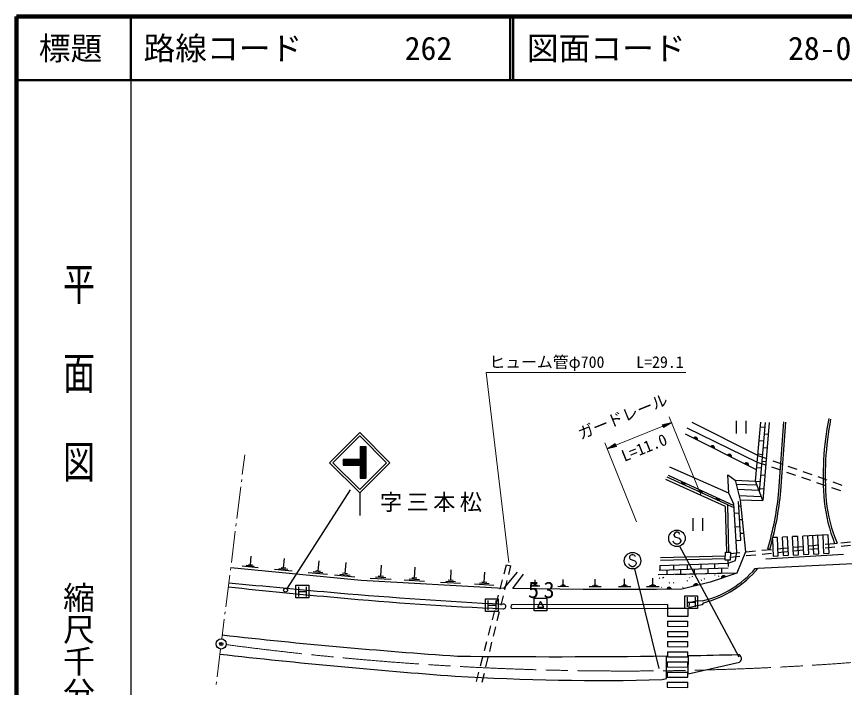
# Model space of a CAD drawing. Units: millimetres, scale not verified. Extents: x 40000 to 680000, y 20000 to 380000.
# Drawn here: x 40000 to 170410, y 274352 to 380000 of the extents above; entities that cross this region are included whole.
import ezdxf
from ezdxf.enums import TextEntityAlignment as Align

# ---------------------------------------------------------------- set-up
doc = ezdxf.new("R2010")
doc.units = ezdxf.units.MM
doc.header["$LTSCALE"] = 1000
doc.header["$PDMODE"] = 32
doc.header["$PDSIZE"] = 500
doc.linetypes.add('CHAIN', pattern=[18.5, 12, -1.5, 3.5, -1.5])
for name, color, linetype, lineweight in [('M-BGD', 7, 'Continuous', 25), ('M-BGD-HTXT', 7, 'Continuous', 13), ('M-BMK', 2, 'CHAIN', 13), ('M-BMK-SRVR', 3, 'Continuous', 25), ('M-STR-HTXT', 7, 'Continuous', 13), ('M-STR-STRC', 7, 'Continuous', 25), ('M-STR-STRD', 7, 'Continuous', 25), ('M-TTL', 2, 'Continuous', 140), ('M-TTL-BAND', 7, 'Continuous', 25), ('M-TTL-LINE', 7, 'Continuous', 50)]:
    doc.layers.add(name, color=color, linetype=linetype, lineweight=lineweight)
doc.layers.add('M-OTRS', color=6, linetype='Continuous')
doc.layers.add('M-TTL-TXT', color=7, linetype='Continuous')
doc.styles.add('@ＭＳ ゴシック', font='')
doc.styles.add('ＭＳ ゴシック', font='')
doc.styles.get('@ＭＳ ゴシック').set_extended_font_data('@MS Gothic')
doc.styles.get('ＭＳ ゴシック').set_extended_font_data('MS Gothic')

msp = doc.modelspace()

# ---------------------------------------------------------------- hatches: boundary and pattern name
at = {"layer": 'M-STR-STRC'}
h = msp.add_hatch(dxfattribs=at)
h.set_pattern_fill('USER', color=256, style=0, pattern_type=2)
h.set_pattern_definition([(45, (609711, 433469), (-70.7128, 70.7128), []), (135, (609711, 433469), (-70.71634, -70.71634), [])])
h.paths.add_polyline_path([(91445, 309345), (91445, 310245), (94137, 310245), (94137, 312277), (95037, 312277), (95037, 307312), (94137, 307312), (94137, 309345)])

# ---------------------------------------------------------------- linework, layer by layer
at = {"layer": 'M-BGD'}
for p, q in [((156767, 310902), (146402, 316056)), ((153355, 316348), (153355, 314348)), ((154855, 316348), (154855, 314348)), ((157021, 305180), (157972, 316092)), ((145582, 315258), (156675, 309846)), ((157160, 315402), (157907, 315337)), ((156568, 308616), (145360, 314260)), ((156973, 313260), (157720, 313195)), ((157813, 314266), (158416, 314214)), ((157627, 312124), (158235, 312071)), ((156767, 310902), (158197, 310394)), ((156786, 311118), (157533, 311053)), ((156675, 309846), (157961, 309405)), ((157440, 309982), (158053, 309929)), ((158907, 309081), (160326, 308594)), ((159139, 310058), (160552, 309556)), ((161495, 309221), (162908, 308718)), ((142629, 307794), (152986, 303006)), ((152219, 304959), (142908, 309032)), ((156599, 308977), (157346, 308911)), ((157253, 307841), (157871, 307787)), ((161272, 308270), (162691, 307784)), ((163850, 308383), (165263, 307880)), ((156413, 306835), (157160, 306770)), ((163637, 307459), (165056, 306973)), ((166002, 306649), (167421, 306162)), ((166206, 307545), (167619, 307042)), ((168561, 306707), (169974, 306205)), ((153361, 306374), (156633, 306235)), ((153563, 305577), (156927, 305435)), ((157066, 305699), (157689, 305644)), ((168367, 305838), (169786, 305351)), ((153817, 304572), (157299, 304425)), ((153983, 303920), (157540, 303769)), ((152049, 303099), (153005, 302706)), ((154091, 297560), (153697, 303634)), ((153743, 302924), (154097, 302947)), ((153064, 301803), (153812, 301851)), ((146537, 301031), (146537, 299031)), ((148037, 301031), (148037, 299031)), ((153882, 300779), (154316, 300807)), ((153203, 299657), (153952, 299706)), ((154021, 298633), (154534, 298667)), ((153343, 297512), (154091, 297561)), ((159066, 297652), (159195, 295041)), ((159851, 297986), (159142, 297951)), ((159994, 295080), (159851, 297986)), ((161449, 298065), (160650, 298025)), ((160793, 295120), (160650, 298025)), ((161592, 295159), (161449, 298065)), ((163047, 298143), (162248, 298104)), ((162391, 295198), (162248, 298104)), ((163190, 295237), (163047, 298143)), ((167841, 298379), (163846, 298182)), ((163989, 295277), (163846, 298182)), ((164788, 295316), (164645, 298222)), ((165587, 295355), (165444, 298261)), ((166386, 295395), (166243, 298300)), ((167185, 295434), (167042, 298339)), ((167984, 295473), (167841, 298379)), ((157403, 295945), (158896, 296088)), ((159891, 296183), (161384, 296327)), ((162380, 296422), (163873, 296565)), ((164868, 296661), (166361, 296804)), ((166387, 296200), (164894, 296051)), ((167357, 296900), (168850, 297043)), ((168874, 296449), (167382, 296300)), ((169845, 297138), (171339, 297281)), ((171362, 296698), (169869, 296549)), ((76832, 293649), (76964, 295008)), ((151654, 295042), (141458, 294767)), ((153949, 294955), (152437, 294804)), ((152454, 295470), (153919, 295611)), ((154914, 295706), (156407, 295849)), ((156436, 295204), (154944, 295055)), ((158924, 295453), (157432, 295304)), ((158045, 294617), (170238, 295349)), ((159195, 295041), (159994, 295080)), ((161412, 295702), (159919, 295553)), ((160793, 295120), (161592, 295159)), ((162391, 295198), (163190, 295237)), ((163899, 295951), (162407, 295802)), ((163989, 295277), (164788, 295316)), ((165587, 295355), (166386, 295395)), ((167185, 295434), (167984, 295473)), ((78073, 293184), (75524, 293433)), ((77452, 293416), (76178, 293541)), ((77150, 293617), (76513, 293680)), ((82050, 293170), (82195, 294656)), ((87496, 292671), (87654, 294288)), ((91740, 292282), (91908, 294002)), ((97368, 291867), (97467, 293627)), ((116813, 292260), (117170, 293651)), ((117170, 293651), (117850, 293485)), ((117521, 292153), (117850, 293485)), ((141327, 293549), (141352, 292799)), ((151643, 294601), (141447, 294326)), ((143475, 293623), (143501, 292873)), ((145624, 293696), (145650, 292947)), ((147773, 293770), (147799, 293020)), ((149922, 293844), (149947, 293094)), ((152070, 293917), (152074, 294407)), ((152070, 293917), (152088, 293416)), ((171804, 293840), (156778, 293102)), ((83406, 292663), (80621, 292935)), ((82728, 292917), (81335, 293053)), ((82398, 293136), (81701, 293204)), ((88972, 292119), (85940, 292415)), ((88234, 292395), (86718, 292543)), ((87875, 292634), (87117, 292708)), ((92525, 291989), (90913, 292146)), ((92143, 292243), (91337, 292322)), ((102675, 291557), (102771, 293270)), ((108387, 291223), (108480, 292886)), ((113684, 290913), (113775, 292529)), ((141206, 292794), (152081, 293167)), ((142427, 292836), (142452, 292102)), ((143787, 292132), (152061, 292416)), ((144576, 292910), (144601, 292160)), ((145676, 292197), (145676, 292175)), ((146724, 292984), (146750, 292234)), ((147824, 292271), (147826, 292224)), ((148873, 293057), (148899, 292308)), ((149774, 292266), (149776, 292269)), ((149973, 292345), (149976, 292273)), ((149982, 292058), (150053, 292129)), ((151022, 293131), (151047, 292381)), ((93310, 291695), (90086, 292010)), ((98994, 291334), (95693, 291520)), ((98181, 291601), (96530, 291693)), ((97780, 291844), (96955, 291890)), ((104257, 291038), (101044, 291219)), ((103466, 291297), (101859, 291388)), ((103076, 291534), (102273, 291579)), ((109923, 290719), (106804, 290895)), ((109155, 290971), (107595, 291059)), ((108777, 291201), (107997, 291245)), ((114063, 290891), (113305, 290934)), ((116191, 289839), (116564, 291292)), ((116922, 289726), (117282, 291182)), ((121661, 290490), (121674, 291306)), ((126101, 290446), (126115, 291355)), ((131141, 290425), (131139, 291421)), ((135776, 290444), (135774, 291481)), ((140215, 290462), (140213, 291539)), ((141235, 291530), (141306, 291601)), ((141737, 291558), (141808, 291629)), ((141868, 291629), (141938, 291700)), ((142809, 290813), (142880, 290884)), ((143508, 290822), (143578, 290893)), ((145659, 291127), (145729, 291198)), ((145980, 291608), (146051, 291679)), ((146438, 291819), (146509, 291890)), ((147852, 291231), (147922, 291302)), ((148326, 291435), (148397, 291506)), ((150591, 291882), (150661, 291953)), ((115177, 290423), (112146, 290594)), ((114431, 290668), (112915, 290753)), ((122423, 290275), (120893, 290298)), ((122042, 290382), (121277, 290394)), ((121853, 290487), (121470, 290493)), ((126950, 290206), (125246, 290232)), ((126525, 290326), (125673, 290339)), ((126314, 290443), (125888, 290450)), ((132075, 290178), (130208, 290174)), ((131608, 290301), (130674, 290299)), ((131374, 290425), (130908, 290424)), ((136748, 290186), (134804, 290183)), ((136262, 290315), (135290, 290313)), ((136019, 290444), (135533, 290443)), ((141225, 290195), (139206, 290191)), ((140720, 290329), (139711, 290327)), ((140467, 290463), (139963, 290462)), ((141571, 290096), (141642, 290167)), ((144941, 290112), (145012, 290182)), ((146588, 290391), (146658, 290461)), ((115569, 287417), (115942, 288870)), ((116323, 287299), (116682, 288755)), ((114946, 284996), (115320, 286449)), ((115723, 284872), (116083, 286328)), ((142551, 286779), (142546, 285578)), ((142542, 284778), (142538, 283978)), ((142542, 284778), (145765, 284762)), ((142546, 285578), (145769, 285562)), ((145761, 283962), (145765, 284762)), ((114324, 282575), (114698, 284028)), ((115124, 282445), (115484, 283901)), ((142534, 283178), (142530, 282378)), ((142534, 283178), (145758, 283162)), ((142538, 283978), (145761, 283962)), ((145754, 282362), (145758, 283162)), ((142530, 282378), (145754, 282362)), ((113702, 280153), (114075, 281606)), ((114525, 280017), (114884, 281474)), ((142527, 281578), (142523, 280778)), ((142523, 280778), (145746, 280762)), ((142527, 281578), (145750, 281562)), ((145746, 280762), (145750, 281562)), ((113080, 277732), (113453, 279185)), ((142519, 279978), (142515, 279178)), ((142515, 279178), (145739, 279162)), ((142519, 279978), (145742, 279962)), ((145739, 279162), (145742, 279962)), ((113926, 277590), (114285, 279047)), ((142511, 278378), (142508, 277578)), ((142511, 278378), (145735, 278362)), ((145731, 277562), (145735, 278362)), ((112458, 275311), (112831, 276764)), ((113326, 275163), (113686, 276620)), ((142504, 276778), (142500, 275978)), ((142504, 276778), (145727, 276762)), ((142508, 277578), (145731, 277562)), ((145723, 275962), (145727, 276762)), ((142496, 275178), (142492, 274378)), ((142496, 275178), (145720, 275162)), ((142500, 275978), (145723, 275962)), ((142492, 274378), (145716, 274362)), ((145716, 274362), (145720, 275162))]:
    msp.add_line(p, q, dxfattribs=at)
for points in [[(153210, 306971), (156413, 306835), (157222, 316116)], [(158574, 316072), (157532, 303790), (156413, 306835)], [(152057, 307841), (153210, 306971), (154008, 303821), (154835, 295722), (153466, 292353), (141090, 292071)], [(141327, 293549), (152101, 293918), (153239, 294332), (153461, 295692), (152973, 303200), (152219, 304959), (152057, 307841)], [(151869, 295661), (151668, 302845), (142254, 307087)], [(152203, 295653), (152049, 303099), (142494, 307443)], [(118854, 292485), (116726, 289936), (94268, 291199), (73731, 293207)], [(140800, 289794), (129227, 289772), (118187, 289938), (119849, 292166)], [(153466, 292353), (149246, 290927), (144783, 289840), (140800, 289794)], [(145769, 285562), (145775, 286763), (142551, 286779)]]:
    msp.add_lwpolyline(points, dxfattribs=at)
msp.add_lwpolyline([(151670, 295666), (152458, 295646), (152427, 294398), (151639, 294418)], close=True, dxfattribs=at)
for centre, radius, start, end in [((146921, 313414), 354, 342.06534, 144.47052), ((146921, 313414), 283, 344.28938, 142.24648), ((146921, 313414), 212, 348.03571, 138.50016), ((146921, 313414), 142, 355.74744, 130.78843), ((146921, 313414), 100, 6.0651, 120.47076), ((146921, 313414), 100, 6.0651, 120.47076), ((149600, 312064), 354, 342.06534, 144.47052), ((149600, 312064), 283, 344.28938, 142.24648), ((149600, 312064), 212, 348.03571, 138.50016), ((149600, 312064), 142, 355.74744, 130.78843), ((149600, 312064), 100, 6.0651, 120.47076), ((149600, 312064), 100, 6.0651, 120.47076), ((152279, 310715), 354, 342.06534, 144.47052), ((152279, 310715), 283, 344.28938, 142.24648), ((152279, 310715), 212, 348.03571, 138.50016), ((152279, 310715), 142, 355.74744, 130.78843), ((152279, 310715), 100, 6.0651, 120.47076), ((152279, 310715), 100, 6.0651, 120.47076), ((154959, 309365), 354, 342.06534, 144.47052), ((154959, 309365), 283, 344.28938, 142.24648), ((154959, 309365), 212, 348.03571, 138.50016), ((154959, 309365), 142, 355.74744, 130.78843), ((154959, 309365), 100, 6.0651, 120.47076), ((154959, 309365), 100, 6.0651, 120.47076), ((145107, 306708), 354, 163.98934, 326.39452), ((145107, 306708), 283, 166.21338, 324.17048), ((145107, 306708), 212, 169.95971, 320.42415), ((145107, 306708), 142, 177.67144, 312.71243), ((145107, 306708), 100, 187.9891, 302.39476), ((145107, 306708), 100, 187.9891, 302.39476), ((147830, 305449), 354, 163.98934, 326.39452), ((147830, 305449), 283, 166.21338, 324.17048), ((147830, 305449), 212, 169.95971, 320.42415), ((147830, 305449), 142, 177.67144, 312.71243), ((147830, 305449), 100, 187.9891, 302.39476), ((147830, 305449), 100, 187.9891, 302.39476), ((150553, 304190), 354, 163.98934, 326.39452), ((150553, 304190), 283, 166.21338, 324.17048), ((150553, 304190), 212, 169.95971, 320.42415), ((150553, 304190), 142, 177.67144, 312.71243), ((150553, 304190), 100, 187.9891, 302.39476), ((150553, 304190), 100, 187.9891, 302.39476), ((151373, 291589), 354, 27.47284, 189.87802), ((151373, 291589), 283, 29.69688, 187.65398), ((151373, 291589), 212, 33.44321, 183.90766), ((151373, 291589), 142, 41.15494, 176.19593), ((151373, 291589), 100, 51.4726, 165.87827), ((151373, 291589), 100, 51.4726, 165.87827), ((142792, 289763), 354, 9.46176, 171.86694), ((142792, 289763), 283, 11.6858, 169.6429), ((142792, 289763), 212, 15.43212, 165.89657), ((142792, 289763), 142, 23.14385, 158.18484), ((142792, 289763), 100, 33.46151, 147.86718), ((142792, 289763), 100, 33.46151, 147.86718), ((147027, 290331), 354, 22.47598, 184.88116), ((147027, 290331), 283, 24.70002, 182.65712), ((147027, 290331), 212, 28.44634, 178.91079), ((147027, 290331), 142, 36.15807, 171.19906), ((147027, 290331), 100, 46.47574, 160.8814), ((147027, 290331), 100, 46.47574, 160.8814)]:
    msp.add_arc(centre, radius, start, end, dxfattribs=at)
at = {"layer": 'M-BGD-HTXT'}
for p, q in [((75560, 307909), (75945, 311000)), ((75412, 306718), (75461, 307115)), ((74696, 300962), (75313, 305924)), ((74548, 299771), (74597, 300168)), ((73832, 294016), (74449, 298978)), ((73684, 292825), (73733, 293222)), ((72968, 287069), (73585, 292031)), ((72820, 285878), (72869, 286275)), ((72336, 281993), (72721, 285085)), ((71591, 276003), (72139, 280406)), ((71443, 274812), (71492, 275209))]:
    msp.add_line(p, q, dxfattribs=at)
at = {"layer": 'M-BMK'}
msp.add_arc((135880, 753857), 476922, 262.42749, 274.27115, dxfattribs=at)
at = {"layer": 'M-BMK-SRVR'}
for p, q in [((121540, 286391), (121540, 288391)), ((121540, 288391), (123540, 288391)), ((123540, 288391), (123540, 286391)), ((122540, 287891), (122040, 286991)), ((122040, 286991), (123040, 286991)), ((123040, 286991), (122540, 287891)), ((123540, 286391), (121540, 286391))]:
    msp.add_line(p, q, dxfattribs=at)
msp.add_circle((72238, 281199), 800, dxfattribs=at)
at = {"layer": 'M-OTRS'}
msp.add_point((72238, 281199), dxfattribs=at)
at = {"layer": 'M-STR-HTXT'}
for p, q in [((147844, 304566), (142819, 316990)), ((143194, 316063), (141710, 315732)), ((141710, 315732), (141897, 315269)), ((142007, 315798), (141729, 315686)), ((141747, 315640), (142304, 315864)), ((142600, 315931), (141766, 315593)), ((141785, 315547), (142897, 315997)), ((143194, 316063), (141804, 315500)), ((141822, 315454), (142935, 315904)), ((142675, 315745), (141841, 315408)), ((143194, 316063), (141897, 315269)), ((134409, 312510), (141804, 315500)), ((141860, 315361), (142416, 315586)), ((142157, 315428), (141879, 315315)), ((137668, 300451), (132643, 312875)), ((133018, 311948), (134315, 312742)), ((133018, 311948), (134409, 312510)), ((133018, 311948), (134503, 312278)), ((134390, 312556), (133278, 312106)), ((134428, 312464), (133315, 312014)), ((133537, 312265), (134371, 312603)), ((133612, 312080), (134446, 312417)), ((134353, 312649), (133796, 312424)), ((134465, 312371), (133909, 312146)), ((134056, 312583), (134334, 312695)), ((134206, 312212), (134484, 312325)), ((134503, 312278), (134315, 312742))]:
    msp.add_line(p, q, dxfattribs=at)
msp.add_lwpolyline([(117564, 294020), (113953, 323932), (145403, 323932)], dxfattribs=at)
at = {"layer": 'M-STR-STRC'}
for p, q in [((89318, 309739), (94055, 314477)), ((94055, 314477), (98793, 309739)), ((89813, 309739), (94055, 313982)), ((94055, 313982), (98298, 309739)), ((94137, 312277), (95037, 312277)), ((94137, 312277), (94137, 310245)), ((95037, 312277), (95037, 307312)), ((89318, 309739), (94055, 305002)), ((89813, 309739), (94055, 305497)), ((94137, 310245), (91445, 310245)), ((91445, 310245), (91445, 309345)), ((91445, 309345), (94137, 309345)), ((94055, 305497), (98298, 309739)), ((94055, 305002), (98793, 309739)), ((94137, 309345), (94137, 307312)), ((94137, 307312), (95037, 307312)), ((92563, 305465), (82607, 289976)), ((94055, 305002), (94055, 301446)), ((143667, 298662), (143549, 298425)), ((143904, 298780), (143667, 298662)), ((144140, 298780), (143904, 298780)), ((144376, 298662), (144140, 298780)), ((144495, 298425), (144376, 298662)), ((143549, 297125), (143431, 297362)), ((143549, 298425), (143549, 298307)), ((143549, 298307), (143667, 298071)), ((143667, 298071), (144376, 297834)), ((144376, 297834), (144495, 297716)), ((144495, 297716), (144613, 297480)), ((144613, 297362), (144495, 297125)), ((144613, 297480), (144613, 297362)), ((143667, 297007), (143549, 297125)), ((143904, 296889), (143667, 297007)), ((144140, 296889), (143904, 296889)), ((144376, 297007), (144140, 296889)), ((144495, 297125), (144376, 297007)), ((153823, 279135), (144432, 296635)), ((136681, 295133), (136563, 294896)), ((136563, 294896), (136563, 294778)), ((136563, 294778), (136681, 294542)), ((136917, 295251), (136681, 295133)), ((137154, 295251), (136917, 295251)), ((137390, 295133), (137154, 295251)), ((137508, 294896), (137390, 295133)), ((136563, 293596), (136445, 293833)), ((136681, 293478), (136563, 293596)), ((136681, 294542), (137390, 294305)), ((136917, 293360), (136681, 293478)), ((137390, 293478), (137154, 293360)), ((137390, 294305), (137508, 294187)), ((137508, 293596), (137390, 293478)), ((137508, 294187), (137626, 293951)), ((137626, 293833), (137508, 293596)), ((137626, 293951), (137626, 293833)), ((137154, 293360), (136917, 293360)), ((137347, 293007), (141189, 277342)), ((84014, 288439), (84014, 290439)), ((84014, 290439), (86014, 290439)), ((84389, 290189), (84389, 288689)), ((85639, 290189), (85639, 288689)), ((86014, 290439), (86014, 288439)), ((86014, 288439), (84014, 288439)), ((84389, 289439), (85639, 289439)), ((113869, 286315), (113869, 288315)), ((113869, 288315), (115869, 288315)), ((115869, 288315), (115869, 286315)), ((145274, 286801), (145274, 288801)), ((145274, 288801), (147274, 288801)), ((145649, 288551), (145649, 287051)), ((146899, 288551), (146899, 287051)), ((147274, 288801), (147274, 286801)), ((114244, 288065), (114244, 286565)), ((114244, 287315), (115494, 287315)), ((115494, 288065), (115494, 286565)), ((145649, 287801), (146899, 287801)), ((115869, 286315), (113869, 286315)), ((147274, 286801), (145274, 286801))]:
    msp.add_line(p, q, dxfattribs=at)
for centre, radius in [((144022, 297834), 1300), ((137036, 294305), 1300), ((82375, 289674), 305)]:
    msp.add_circle(centre, radius, dxfattribs=at)
at = {"layer": 'M-STR-STRD'}
for p, q in [((160081, 305316), (160872, 316162)), ((160385, 305294), (161175, 316140)), ((158343, 296175), (158635, 296089)), ((168860, 297044), (169247, 297081)), ((142561, 287414), (118065, 287385)), ((142561, 287414), (142551, 286779)), ((142551, 286779), (118055, 286750)), ((142389, 275741), (142406, 279319)), ((145808, 276516), (145822, 279372)), ((145808, 276516), (153866, 278342)), ((141673, 275579), (142389, 275741))]:
    msp.add_line(p, q, dxfattribs=at)
at = {"layer": 'M-STR-STRD', "color": 6}
msp.add_line((156372, 293082), (156778, 293102), dxfattribs=at)
at = {"layer": 'M-STR-STRD'}
msp.add_lwpolyline([(148028, 287979), (147052, 287957), (145939, 287691), (145900, 286952), (147171, 287277), (148057, 287435), (148264, 287683)], dxfattribs=at)
for centre, radius, start, end in [((213847, 307704), 46790, 168.9411, 184.93282), ((213847, 307704), 46471, 168.9411, 184.93282), ((113001, 309534), 47268, 343.58303, 354.88601), ((113001, 309534), 47573, 343.58303, 354.88601), ((192231, 306302), 25138, 185.98582, 201.61071), ((189748, 305869), 22305, 185.54468, 203.20342), ((144341, 303381), 15837, 283.46304, 319.43822), ((143922, 303902), 16790, 284.98912, 319.96756), ((630671, 6204199), 5939563, 264.61674, 264.78263), ((139180, 872425), 585928, 263.54984, 265.23864), ((136864, 777407), 491076, 264.58771, 267.64211), ((162215, 1144560), 858312, 265.21116, 266.95452), ((116717, 287108), 366, 261.13507, 106.36838), ((118182, 287066), 340, 110.13933, 248.08343), ((166139, 1118593), 841214, 263.60301, 266.13645), ((173836, 1166904), 893115, 263.45526, 265.84354), ((124852, 1520592), 1241397, 269.28947, 270.81023), ((124852, 1520592), 1241397, 270.96789, 271.32868), ((153538, 278894), 642, 300.73356, 81.11909), ((131885, 654709), 379257, 266.55615, 271.47889)]:
    msp.add_arc(centre, radius, start, end, dxfattribs=at)
at = {"layer": 'M-TTL'}
for p, q in [((40000, 380000), (40000, 20000)), ((680000, 380000), (40000, 380000))]:
    msp.add_line(p, q, dxfattribs=at)
at = {"layer": 'M-TTL-BAND'}
msp.add_line((58000, 370000), (58000, 20000), dxfattribs=at)
at = {"layer": 'M-TTL-LINE'}
for p, q in [((58000, 380000), (58000, 370000)), ((117750, 380000), (117750, 370000)), ((118250, 380000), (118250, 370000)), ((40000, 370000), (680000, 370000))]:
    msp.add_line(p, q, dxfattribs=at)

# ---------------------------------------------------------------- texts
at = {"layer": 'M-BGD', "char_height": 2566, "style": 'ＭＳ ゴシック'}
for s, insert, attachment_point in [('\\T1.2;字三本松', (105619, 301968), 8), ('\\T1.4;53', (120557, 288397), 7)]:
    msp.add_mtext(s, dxfattribs=dict(at, insert=insert, attachment_point=attachment_point))
at = {"layer": 'M-STR-HTXT', "style": 'ＭＳ ゴシック'}
msp.add_text('ヒューム管φ700\u3000\u3000L=29.1', height=1833, dxfattribs=at).set_placement((129778, 324132), align=Align.BOTTOM_CENTER)
for s, p in [('ガードレール', (136023, 315656)), ('L=11.0', (139418, 310761))]:
    msp.add_text(s, height=1833, rotation=22.019, dxfattribs=at).set_placement(p, align=Align.BOTTOM_CENTER)
at = {"layer": 'M-TTL-BAND', "style": '@ＭＳ ゴシック', "width": 1.4}
msp.add_text('平  面  図', height=3666, rotation=270, dxfattribs=at).set_placement((49777, 306475), align=Align.MIDDLE_RIGHT)
at = {"layer": 'M-TTL-BAND', "style": '@ＭＳ ゴシック'}
msp.add_text('縮尺千分の一', height=3666, rotation=270, dxfattribs=at).set_placement((49777, 261030), align=Align.MIDDLE_RIGHT)
at = {"layer": 'M-TTL-TXT', "style": 'ＭＳ ゴシック'}
msp.add_text('標題', height=3666, dxfattribs=at).set_placement((48500, 375000), align=Align.MIDDLE_CENTER)
for s, p in [('路線コード', (60000, 375000)), ('図面コード', (120380, 375000)), ('262', (101142, 375000)), ('28-0', (161521, 375000))]:
    msp.add_text(s, height=3666, dxfattribs=at).set_placement(p, align=Align.MIDDLE_LEFT)

doc.saveas('drawing.dxf')
